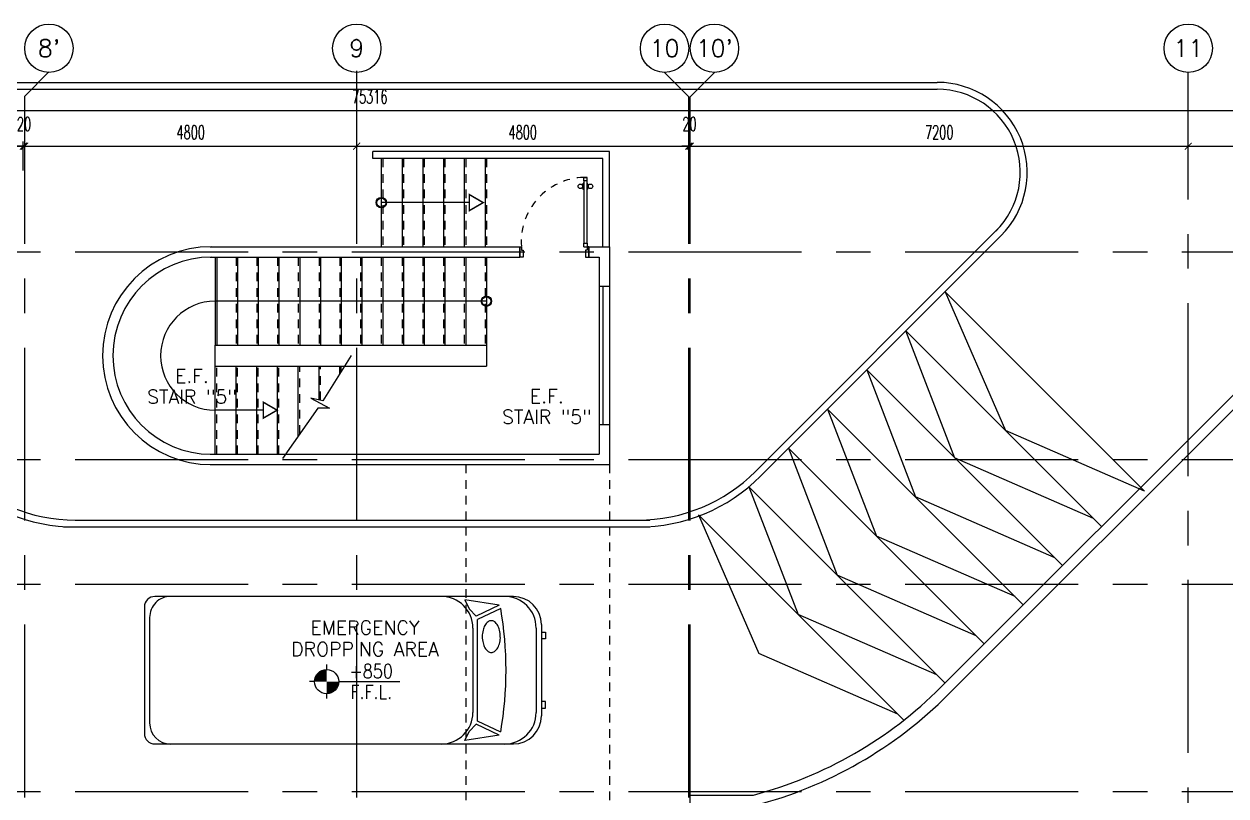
# Model space of a CAD drawing. Extents: x -0.4 to 91.7, y -13.2 to 78.1.
# Drawn here: x 43.61 to 60.99, y 66.91 to 78.06 of the extents above; entities that cross this region are included whole.
import ezdxf
from ezdxf.enums import TextEntityAlignment as Align

# ---------------------------------------------------------------- set-up
doc = ezdxf.new("R2010")
doc.units = 0
doc.header["$MEASUREMENT"] = 0
doc.header["$PDMODE"] = 3
doc.header["$PDSIZE"] = 0.1
for name, pattern in [('CENTERX2', [4, 2.5, -0.5, 0.5, -0.5]), ('HIDDEN', [0.375, 0.25, -0.125]), ('HIDDEN2', [0.1875, 0.125, -0.0625])]:
    doc.linetypes.add(name, pattern=pattern)
doc.layers.get('0').update_dxf_attribs({"color": 11, "linetype": 'CONTINUOUS'})
doc.layers.get('DEFPOINTS').update_dxf_attribs({"color": 11, "linetype": 'CONTINUOUS'})
for name, color, linetype in [('AX', 11, 'CONTINUOUS'), ('AX-CR', 11, 'CONTINUOUS'), ('AX-DIM', 11, 'CONTINUOUS'), ('AX-TXT', 11, 'CONTINUOUS'), ('AXES', 11, 'CENTERX2'), ('CURB', 11, 'CONTINUOUS'), ('DOOR', 11, 'CONTINUOUS'), ('Handrail', 11, 'CONTINUOUS'), ('HIDDEN', 11, 'HIDDEN2'), ('LEV-PL', 11, 'CONTINUOUS'), ('PART', 11, 'CONTINUOUS'), ('RM-NAME', 11, 'CONTINUOUS'), ('SLOPE', 11, 'CONTINUOUS'), ('Step', 11, 'CONTINUOUS'), ('STR', 11, 'CONTINUOUS'), ('WALL', 11, 'CONTINUOUS'), ('WIN', 11, 'CONTINUOUS')]:
    doc.layers.add(name, color=color, linetype=linetype)
doc.styles.add('ROMANS', font='ROMANS.shx', dxfattribs={"width": 0.6})
doc.styles.add('S', font='ROMANS.SHX')
doc.dimstyles.new('STANDARD in', dxfattribs={"dimtxt": 0.2, "dimasz": 0.1, "dimexe": 0.07, "dimexo": 0.05, "dimgap": 0.1, "dimtad": 1, "dimdec": 0, "dimlfac": 1000, "dimzin": 0, "dimdsep": 46, "dimtxsty": 'ROMANS', "dimblk": 'ARCHTICK', "dimcen": 0.05, "dimdle": 0.05, "dimclrd": 7, "dimclre": 7, "dimclrt": 2, "dimadec": 0, "dimazin": 0, "dimtfac": 1, "dimtdec": 0, "dimtmove": 2, "dimatfit": 3, "dimldrblk": 'ARCHTICK', "dimfxl": 0, "dimtolj": 1, "dimtzin": 0, "dimarcsym": 0})

# ---------------------------------------------------------------- blocks, each defined once
blk = doc.blocks.new('_ARCHTICK')
at = {"color": 0, "linetype": 'ByBlock', "const_width": 0.15}
blk.add_lwpolyline([(-0.5, -0.5), (0.5, 0.5)], dxfattribs=at)
blk = doc.blocks.new('*D165')
at = {"layer": 'AX-DIM', "color": 7, "linetype": 'ByBlock', "lineweight": -2}
for p, q in [((48.371, 76.298), (53.271, 76.298)), ((48.421, 75.948), (48.421, 76.368)), ((53.221, 75.948), (53.221, 76.368))]:
    blk.add_line(p, q, dxfattribs=at)
at = {"layer": 'DEFPOINTS', "color": 0, "linetype": 'ByBlock'}
for p in [(53.221, 76.298), (48.421, 75.898), (53.221, 75.898)]:
    blk.add_point(p, dxfattribs=at)
at = {"layer": 'AX-DIM', "color": 7, "linetype": 'ByBlock', "lineweight": -2, "xscale": 0.1, "yscale": 0.1, "zscale": 0.1, "rotation": 180}
blk.add_blockref('_ARCHTICK', (48.421, 76.298), dxfattribs=at)
at = {"layer": 'AX-DIM', "color": 7, "linetype": 'ByBlock', "lineweight": -2, "xscale": 0.1, "yscale": 0.1, "zscale": 0.1}
blk.add_blockref('_ARCHTICK', (53.221, 76.298), dxfattribs=at)
at = {"layer": 'AX-DIM', "color": 2, "linetype": 'ByBlock', "insert": (50.821, 76.498), "char_height": 0.2, "attachment_point": 5, "style": 'ROMANS'}
blk.add_mtext('\\A1;4800', dxfattribs=at)
blk = doc.blocks.new('*D137')
at = {"layer": 'AX-DIM', "color": 7, "lineweight": -2}
for p, q in [((10.901, 76.813), (86.317, 76.813)), ((10.951, 64.685), (10.951, 76.883)), ((86.267, 75.443), (86.267, 76.883))]:
    blk.add_line(p, q, dxfattribs=at)
at = {"layer": 'DEFPOINTS', "color": 0}
for p in [(86.267, 76.813), (86.267, 75.393), (10.951, 64.635)]:
    blk.add_point(p, dxfattribs=at)
at = {"layer": 'AX-DIM', "color": 7, "lineweight": -2, "xscale": 0.1, "yscale": 0.1, "zscale": 0.1, "rotation": 180}
blk.add_blockref('_ARCHTICK', (10.951, 76.813), dxfattribs=at)
at = {"layer": 'AX-DIM', "color": 7, "lineweight": -2, "xscale": 0.1, "yscale": 0.1, "zscale": 0.1}
blk.add_blockref('_ARCHTICK', (86.267, 76.813), dxfattribs=at)
at = {"layer": 'AX-DIM', "color": 2, "insert": (48.609, 77.013), "char_height": 0.2, "attachment_point": 5, "style": 'ROMANS'}
blk.add_mtext('\\A1;75316', dxfattribs=at)
blk = doc.blocks.new('*D186')
at = {"layer": 'AX-DIM', "color": 7, "linetype": 'ByBlock', "lineweight": -2}
for p, q in [((43.601, 76.298), (43.501, 76.298)), ((43.601, 75.948), (43.601, 76.368)), ((43.601, 76.298), (43.621, 76.298)), ((43.621, 75.948), (43.621, 76.368)), ((43.621, 76.298), (43.721, 76.298))]:
    blk.add_line(p, q, dxfattribs=at)
at = {"layer": 'DEFPOINTS', "color": 0, "linetype": 'ByBlock'}
for p in [(43.621, 76.298), (43.601, 75.898), (43.621, 75.898)]:
    blk.add_point(p, dxfattribs=at)
at = {"layer": 'AX-DIM', "color": 7, "linetype": 'ByBlock', "lineweight": -2, "xscale": 0.1, "yscale": 0.1, "zscale": 0.1}
blk.add_blockref('_ARCHTICK', (43.601, 76.298), dxfattribs=at)
at = {"layer": 'AX-DIM', "color": 7, "linetype": 'ByBlock', "lineweight": -2, "xscale": 0.1, "yscale": 0.1, "zscale": 0.1, "rotation": 180}
blk.add_blockref('_ARCHTICK', (43.621, 76.298), dxfattribs=at)
at = {"layer": 'AX-DIM', "color": 2, "linetype": 'ByBlock', "insert": (43.611, 76.618), "char_height": 0.2, "attachment_point": 5, "style": 'ROMANS'}
blk.add_mtext('\\A1;20', dxfattribs=at)
blk = doc.blocks.new('*D187')
at = {"layer": 'AX-DIM', "color": 7, "linetype": 'ByBlock', "lineweight": -2}
for p, q in [((36.351, 76.298), (43.651, 76.298)), ((36.401, 75.948), (36.401, 76.368)), ((43.601, 75.948), (43.601, 76.368))]:
    blk.add_line(p, q, dxfattribs=at)
at = {"layer": 'DEFPOINTS', "color": 0, "linetype": 'ByBlock'}
for p in [(43.601, 76.298), (36.401, 75.898), (43.601, 75.898)]:
    blk.add_point(p, dxfattribs=at)
at = {"layer": 'AX-DIM', "color": 7, "linetype": 'ByBlock', "lineweight": -2, "xscale": 0.1, "yscale": 0.1, "zscale": 0.1, "rotation": 180}
blk.add_blockref('_ARCHTICK', (36.401, 76.298), dxfattribs=at)
at = {"layer": 'AX-DIM', "color": 7, "linetype": 'ByBlock', "lineweight": -2, "xscale": 0.1, "yscale": 0.1, "zscale": 0.1}
blk.add_blockref('_ARCHTICK', (43.601, 76.298), dxfattribs=at)
at = {"layer": 'AX-DIM', "color": 2, "linetype": 'ByBlock', "insert": (40.001, 76.498), "char_height": 0.2, "attachment_point": 5, "style": 'ROMANS'}
blk.add_mtext('\\A1;7200', dxfattribs=at)
blk = doc.blocks.new('LEV1')
at = {"layer": 'LEV-PL'}
for p, q in [((0, 245), (0, 175)), ((-175, 0), (-245, 0)), ((175, 0), (1061, 0)), ((0, -175), (0, -245))]:
    blk.add_line(p, q, dxfattribs=at)
at = {"layer": 'LEV-PL', "const_width": 175}
for points in [[(-88, 0, -0.414214), (0, 88, -1)], [(88, 0, -0.414214), (0, -88, -1)]]:
    blk.add_lwpolyline(points, format="xyb", dxfattribs=at)
at = {"layer": 'LEV-PL'}
blk.add_circle((0, 0), 175, dxfattribs=at)
at = {"layer": 'LEV-PL', "color": 4, "style": 'S', "width": 0.85}
for tag, p in [('+0000', (646, 50)), ('F.F.L.', (646, -250))]:
    blk.add_attdef(tag, text='', height=200, dxfattribs=at).set_placement(p, align=Align.CENTER)
blk = doc.blocks.new('*D188')
at = {"layer": 'AX-DIM', "color": 7, "linetype": 'ByBlock', "lineweight": -2}
for p, q in [((43.571, 76.298), (48.471, 76.298)), ((43.621, 75.948), (43.621, 76.368)), ((48.421, 75.948), (48.421, 76.368))]:
    blk.add_line(p, q, dxfattribs=at)
at = {"layer": 'DEFPOINTS', "color": 0, "linetype": 'ByBlock'}
for p in [(48.421, 76.298), (43.621, 75.898), (48.421, 75.898)]:
    blk.add_point(p, dxfattribs=at)
at = {"layer": 'AX-DIM', "color": 7, "linetype": 'ByBlock', "lineweight": -2, "xscale": 0.1, "yscale": 0.1, "zscale": 0.1, "rotation": 180}
blk.add_blockref('_ARCHTICK', (43.621, 76.298), dxfattribs=at)
at = {"layer": 'AX-DIM', "color": 7, "linetype": 'ByBlock', "lineweight": -2, "xscale": 0.1, "yscale": 0.1, "zscale": 0.1}
blk.add_blockref('_ARCHTICK', (48.421, 76.298), dxfattribs=at)
at = {"layer": 'AX-DIM', "color": 2, "linetype": 'ByBlock', "insert": (46.021, 76.498), "char_height": 0.2, "attachment_point": 5, "style": 'ROMANS'}
blk.add_mtext('\\A1;4800', dxfattribs=at)
blk = doc.blocks.new('AXU')
at = {"layer": 'AX-CR'}
blk.add_circle((0, 350), 350, dxfattribs=at)
at = {"layer": 'AX-TXT', "style": 'ROMANS'}
blk.add_attdef('AX', text='', height=250, dxfattribs=at).set_placement((0, 350), align=Align.MIDDLE)
blk = doc.blocks.new('*D189')
at = {"layer": 'AX-DIM', "color": 7, "linetype": 'ByBlock', "lineweight": -2}
for p, q in [((60.391, 76.298), (67.691, 76.298)), ((60.441, 75.948), (60.441, 76.368)), ((67.641, 75.948), (67.641, 76.368))]:
    blk.add_line(p, q, dxfattribs=at)
at = {"layer": 'DEFPOINTS', "color": 0, "linetype": 'ByBlock'}
for p in [(67.641, 76.298), (60.441, 75.898), (67.641, 75.898)]:
    blk.add_point(p, dxfattribs=at)
at = {"layer": 'AX-DIM', "color": 7, "linetype": 'ByBlock', "lineweight": -2, "xscale": 0.1, "yscale": 0.1, "zscale": 0.1, "rotation": 180}
blk.add_blockref('_ARCHTICK', (60.441, 76.298), dxfattribs=at)
at = {"layer": 'AX-DIM', "color": 7, "linetype": 'ByBlock', "lineweight": -2, "xscale": 0.1, "yscale": 0.1, "zscale": 0.1}
blk.add_blockref('_ARCHTICK', (67.641, 76.298), dxfattribs=at)
at = {"layer": 'AX-DIM', "color": 2, "linetype": 'ByBlock', "insert": (64.041, 76.498), "char_height": 0.2, "attachment_point": 5, "style": 'ROMANS'}
blk.add_mtext('\\A1;7200', dxfattribs=at)
blk = doc.blocks.new('*D190')
at = {"layer": 'AX-DIM', "color": 7, "linetype": 'ByBlock', "lineweight": -2}
for p, q in [((53.191, 76.298), (60.491, 76.298)), ((53.241, 75.948), (53.241, 76.368)), ((60.441, 75.948), (60.441, 76.368))]:
    blk.add_line(p, q, dxfattribs=at)
at = {"layer": 'DEFPOINTS', "color": 0, "linetype": 'ByBlock'}
for p in [(60.441, 76.298), (53.241, 75.898), (60.441, 75.898)]:
    blk.add_point(p, dxfattribs=at)
at = {"layer": 'AX-DIM', "color": 7, "linetype": 'ByBlock', "lineweight": -2, "xscale": 0.1, "yscale": 0.1, "zscale": 0.1, "rotation": 180}
blk.add_blockref('_ARCHTICK', (53.241, 76.298), dxfattribs=at)
at = {"layer": 'AX-DIM', "color": 7, "linetype": 'ByBlock', "lineweight": -2, "xscale": 0.1, "yscale": 0.1, "zscale": 0.1}
blk.add_blockref('_ARCHTICK', (60.441, 76.298), dxfattribs=at)
at = {"layer": 'AX-DIM', "color": 2, "linetype": 'ByBlock', "insert": (56.841, 76.498), "char_height": 0.2, "attachment_point": 5, "style": 'ROMANS'}
blk.add_mtext('\\A1;7200', dxfattribs=at)
blk = doc.blocks.new('*D191')
at = {"layer": 'AX-DIM', "color": 7, "lineweight": -2}
for p, q in [((53.221, 76.298), (53.121, 76.298)), ((53.221, 75.948), (53.221, 76.368)), ((53.221, 76.298), (53.241, 76.298)), ((53.241, 75.948), (53.241, 76.368)), ((53.241, 76.298), (53.341, 76.298))]:
    blk.add_line(p, q, dxfattribs=at)
at = {"layer": 'DEFPOINTS', "color": 0}
for p in [(53.241, 76.298), (53.221, 75.898), (53.241, 75.898)]:
    blk.add_point(p, dxfattribs=at)
at = {"layer": 'AX-DIM', "color": 7, "lineweight": -2, "xscale": 0.1, "yscale": 0.1, "zscale": 0.1}
blk.add_blockref('_ARCHTICK', (53.221, 76.298), dxfattribs=at)
at = {"layer": 'AX-DIM', "color": 7, "lineweight": -2, "xscale": 0.1, "yscale": 0.1, "zscale": 0.1, "rotation": 180}
blk.add_blockref('_ARCHTICK', (53.241, 76.298), dxfattribs=at)
at = {"layer": 'AX-DIM', "color": 2, "insert": (53.231, 76.618), "char_height": 0.2, "attachment_point": 5, "style": 'ROMANS'}
blk.add_mtext('\\A1;20', dxfattribs=at)
blk = doc.blocks.new('STL-DR')
at = {"layer": 'DOOR', "color": 0, "linetype": 'ByBlock'}
for p, q in [((50, 0), (0, 0)), ((0, -150), (0, 0)), ((50, -100), (50, 0)), ((0, -150), (25, -150)), ((25, -100), (50, -100)), ((25, -150), (25, -100)), ((75, -150), (25, -150)), ((25, -200), (25, -150)), ((75, -150), (75, -200)), ((950, -100), (950, 0)), ((950, 0), (1000, 0)), ((975, -100), (950, -100)), ((975, -150), (975, -100)), ((1000, -150), (975, -150)), ((1000, 0), (1000, -150)), ((75, -200), (25, -200)), ((18, -990), (9, -990)), ((9, -1055), (9, -990)), ((18, -978), (18, -1068)), ((25, -978), (18, -978)), ((18, -1055), (18, -990)), ((75, -978), (82, -978)), ((82, -978), (82, -1068)), ((82, -990), (91, -990)), ((82, -1055), (82, -990)), ((91, -1055), (91, -990)), ((18, -1055), (9, -1055)), ((25, -1068), (18, -1068)), ((25, -1100), (75, -1100)), ((25, -1100), (25, -1150)), ((25, -1150), (75, -1150)), ((75, -1150), (25, -1150)), ((75, -1068), (82, -1068)), ((75, -1100), (75, -1150)), ((82, -1055), (91, -1055))]:
    blk.add_line(p, q, dxfattribs=at)
at = {"layer": 'DOOR', "linetype": 'ByBlock'}
for p, q in [((25, -200), (25, -1100)), ((75, -1100), (75, -200))]:
    blk.add_line(p, q, dxfattribs=at)
at = {"layer": 'DOOR', "color": 0, "linetype": 'ByBlock'}
for centre in [(-24, -1023), (124, -1023)]:
    blk.add_circle(centre, 32.4, dxfattribs=at)
at = {"layer": 'DOOR', "linetype": 'HIDDEN', "ltscale": 0.5}
blk.add_arc((50, -223), 928, 271.544, 4.4816, dxfattribs=at)
at = {"layer": 'WALL'}
for p, q in [((0, 0), (0, -150)), ((0, 0), (0, -150)), ((1000, 0), (1000, -150))]:
    blk.add_line(p, q, dxfattribs=at)
blk = doc.blocks.new('Vtvanp')
for p, q in [((0.406, 1.067), (5.588, 1.067)), ((0.588, 0.893), (0.923, 0.734)), ((0.61, 0.939), (1.107, 1.017)), ((0.61, 0.939), (0.945, 0.779)), ((1.045, 0.886), (0.945, 0.779)), ((1.107, 1.017), (1.045, 0.886)), ((5.74, -0.914), (5.74, 0.914)), ((0.923, 0.734), (0.923, -0.734)), ((5.664, -0.762), (5.664, 0.762)), ((0, 0.549), (-0.061, 0.549)), ((-0.061, 0.549), (-0.061, 0.453)), ((0, -0.66), (0, 0.66)), ((0.076, -0.61), (0.076, 0.61)), ((0.991, -0.61), (0.991, 0.61)), ((-0.061, 0.453), (0, 0.453)), ((-0.061, -0.453), (0, -0.453)), ((-0.061, -0.549), (-0.061, -0.453)), ((0, -0.549), (-0.061, -0.549)), ((0.588, -0.893), (0.923, -0.734)), ((0.61, -0.939), (0.945, -0.779)), ((1.045, -0.886), (0.945, -0.779)), ((0.61, -0.939), (1.107, -1.017)), ((1.107, -1.017), (1.045, -0.886)), ((0.406, -1.067), (5.588, -1.067))]:
    blk.add_line(p, q)
blk.add_lwpolyline([(0.724, -0.257, 0.15854), (0.679, -0.272, 0.106465), (0.632, -0.324, 0.07162), (0.601, -0.402, 0.071565), (0.594, -0.486, 0.057969), (0.604, -0.578, 0.07162), (0.632, -0.648, 0.106465), (0.679, -0.701, 0.15854), (0.724, -0.716, 0.15854), (0.77, -0.701, 0.106465), (0.817, -0.648, 0.07162), (0.844, -0.578, 0.057969), (0.855, -0.486, 0.057969), (0.844, -0.394, 0.07162), (0.817, -0.324, 0.106465), (0.77, -0.272, 0.15854)], format="xyb", close=True)
for centre, radius, start, end in [((0.406, 0.66), 0.406, 90, 180), ((0.533, 0.61), 0.457, 90, 180), ((1.448, 0.61), 0.457, 90, 180), ((5.359, 0.762), 0.305, 0, 90), ((5.588, 0.914), 0.152, 0, 90), ((5.779, 0), 5.267, 170.2424, 189.7576), ((0.406, -0.66), 0.406, 180, 270), ((0.533, -0.61), 0.457, 180, 270), ((1.448, -0.61), 0.457, 180, 270), ((5.359, -0.762), 0.305, 270, 0), ((5.588, -0.914), 0.152, 270, 0)]:
    blk.add_arc(centre, radius, start, end)

msp = doc.modelspace()

# ---------------------------------------------------------------- linework, layer by layer
for p, q in [((46.3762, 73.42), (50.2962, 73.42)), ((46.3762, 73.12), (46.3762, 73.42)), ((50.2962, 73.42), (50.2962, 73.12)), ((48.3422, 73.274), (47.933, 72.6187)), ((46.3762, 73.12), (50.2962, 73.12)), ((48.1762, 73.0082), (48.1762, 73.12)), ((48.1762, 73.0082), (48.1762, 73.12)), ((48.1962, 73.0403), (48.1962, 73.12)), ((48.1962, 73.0403), (48.1962, 73.12)), ((47.933, 72.6187), (47.7577, 72.6538)), ((47.7577, 72.6538), (48.0265, 72.5134)), ((47.8562, 72.5134), (47.3485, 71.7821)), ((48.0265, 72.5134), (47.8562, 72.5134))]:
    msp.add_line(p, q)
at = {"layer": 'AXES'}
for p, q in [((48.4214, -1.1143), (48.4214, 77.6984)), ((43.6214, 77.0224), (43.9714, 77.3724)), ((53.2214, 77.0132), (52.8714, 77.3632)), ((53.2414, 77.0132), (53.5914, 77.3632)), ((60.4414, -12.4715), (60.4414, 77.3632)), ((43.6214, -1.1143), (43.6214, 77.0224)), ((53.2214, -1.1143), (53.2214, 77.0132)), ((53.2414, -1.1143), (53.2414, 77.0132)), ((0.35, 74.77), (69.4414, 74.77)), ((0.35, 71.77), (90.9611, 71.77)), ((0.35, 69.97), (69.4414, 69.97)), ((0.35, 66.97), (69.4414, 66.97))]:
    msp.add_line(p, q, dxfattribs=at)
at = {"layer": 'CURB'}
for p, q in [((40.0299, 77.22), (56.813, 77.22)), ((40.0299, 77.12), (56.813, 77.12)), ((54.187, 71.5979), (57.6903, 75.1012)), ((56.8647, 68.4774), (63.5715, 75.1842)), ((56.9708, 68.3713), (63.6776, 75.0781)), ((54.2577, 71.5272), (57.7622, 75.0317)), ((44.3529, 70.895), (52.6597, 70.895)), ((44.1832, 70.795), (52.6597, 70.795)), ((44.7464, 70.795), (52.0964, 70.795))]:
    msp.add_line(p, q, dxfattribs=at)
for centre, radius, start, end in [((56.813, 75.92), 1.3, 315, 90), ((56.813, 75.92), 1.2, 315, 90), ((44.3529, 73.295), 2.4, 225, 270), ((52.4899, 73.295), 2.4, 270, 315), ((44.3529, 73.295), 2.5, 225, 270), ((52.4899, 73.295), 2.5, 270, 315), ((52.6221, 72.72), 6, 284.83511, 315), ((52.6221, 72.72), 6.15, 284.6521, 315)]:
    msp.add_arc(centre, radius, start, end, dxfattribs=at)
at = {"layer": 'Handrail'}
for p, q in [((52.0764, 76.22), (48.6521, 76.22)), ((48.6521, 76.12), (48.6521, 76.22)), ((51.9764, 76.12), (48.6521, 76.12)), ((51.9764, 74.845), (51.9764, 76.12)), ((52.0764, 74.845), (52.0764, 76.22))]:
    msp.add_line(p, q, dxfattribs=at)
at = {"layer": 'HIDDEN'}
for p, q in [((49.9964, 71.695), (49.9964, 64.62)), ((52.0764, 71.695), (52.0764, 64.62))]:
    msp.add_line(p, q, dxfattribs=at)
at = {"layer": 'SLOPE'}
for p, q in [((56.9255, 74.1951), (59.807, 71.3136)), ((56.9255, 74.1951), (57.8006, 72.1887)), ((56.354, 73.6352), (59.1883, 70.801)), ((56.354, 73.6352), (57.064, 71.7938)), ((55.7942, 73.0637), (58.6226, 70.2353)), ((55.7942, 73.0637), (56.4984, 71.2282)), ((55.2285, 72.498), (55.9327, 70.6625)), ((55.2285, 72.498), (58.0569, 69.6696)), ((59.807, 71.3136), (57.8006, 72.1887)), ((54.6628, 71.9323), (55.367, 70.0968)), ((54.6628, 71.9323), (57.4912, 69.1039)), ((59.0705, 70.9188), (57.064, 71.7938)), ((54.0898, 71.3739), (54.8013, 69.5311)), ((54.0898, 71.3739), (56.9255, 68.5382)), ((58.5048, 70.3531), (56.4984, 71.2282)), ((53.3606, 70.9718), (56.3297, 68.0027)), ((53.3606, 70.9718), (54.2356, 68.9654)), ((57.9391, 69.7874), (55.9327, 70.6625)), ((57.3734, 69.2217), (55.367, 70.0968)), ((56.8077, 68.6561), (54.8013, 69.5311)), ((56.242, 68.0904), (54.2356, 68.9654))]:
    msp.add_line(p, q, dxfattribs=at)
at = {"layer": 'Step'}
for p, q in [((53.2414, 66.92), (54.1583, 66.92)), ((53.2414, 66.77), (53.2414, 66.92))]:
    msp.add_line(p, q, dxfattribs=at)
at = {"layer": 'STR'}
for p, q in [((48.7762, 76.12), (48.7762, 74.845)), ((49.0762, 76.12), (49.0762, 74.845)), ((49.3762, 76.12), (49.3762, 74.845)), ((49.6762, 76.12), (49.6762, 74.845)), ((49.9762, 76.12), (49.9762, 74.845)), ((50.2762, 76.12), (50.2762, 74.845)), ((50.0494, 75.4825), (48.7762, 75.4825)), ((46.3762, 74.695), (46.3762, 73.42)), ((46.3962, 74.695), (46.3962, 73.42)), ((46.6962, 74.695), (46.6962, 73.42)), ((46.9962, 74.695), (46.9962, 73.42)), ((47.2962, 74.695), (47.2962, 73.42)), ((47.5962, 74.695), (47.5962, 73.42)), ((47.8962, 74.695), (47.8962, 73.42)), ((48.1962, 74.695), (48.1962, 73.42)), ((48.4962, 74.695), (48.4962, 73.42)), ((48.7962, 74.695), (48.7962, 73.42)), ((49.0962, 74.695), (49.0962, 73.42)), ((49.3962, 74.695), (49.3962, 73.42)), ((49.6962, 74.695), (49.6962, 73.42)), ((49.9962, 74.695), (49.9962, 73.42)), ((50.2962, 74.695), (50.2962, 73.42)), ((50.2962, 74.0575), (46.3738, 74.0575)), ((46.3762, 71.845), (46.3762, 73.12)), ((46.6762, 71.845), (46.6762, 73.12)), ((46.9762, 71.845), (46.9762, 73.12)), ((47.2762, 71.845), (47.2762, 73.12)), ((47.5762, 72.1101), (47.5762, 73.12)), ((47.8762, 72.6301), (47.8762, 73.12)), ((47.0694, 72.4825), (46.3738, 72.4825))]:
    msp.add_line(p, q, dxfattribs=at)
at = {"layer": 'STR', "linetype": 'HIDDEN2'}
for p, q in [((48.7962, 76.12), (48.7962, 74.845)), ((49.0962, 76.12), (49.0962, 74.845)), ((49.3962, 76.12), (49.3962, 74.845)), ((49.6962, 76.12), (49.6962, 74.845)), ((49.9962, 76.12), (49.9962, 74.845)), ((50.2962, 76.12), (50.2962, 74.845)), ((46.3762, 74.695), (46.3762, 73.42)), ((46.3962, 74.695), (46.3962, 73.42)), ((46.6762, 74.695), (46.6762, 73.42)), ((46.9762, 74.695), (46.9762, 73.42)), ((47.2762, 74.695), (47.2762, 73.42)), ((47.5762, 74.695), (47.5762, 73.42)), ((47.8762, 74.695), (47.8762, 73.42)), ((48.1762, 74.695), (48.1762, 73.42)), ((48.4762, 74.695), (48.4762, 73.42)), ((48.7762, 74.695), (48.7762, 73.42)), ((49.0762, 74.695), (49.0762, 73.42)), ((49.3762, 74.695), (49.3762, 73.42)), ((49.6762, 74.695), (49.6762, 73.42)), ((49.9762, 74.695), (49.9762, 73.42)), ((50.2762, 74.695), (50.2762, 73.42)), ((46.3962, 71.845), (46.3962, 73.12)), ((46.6962, 71.845), (46.6962, 73.12)), ((46.9962, 71.845), (46.9962, 73.12)), ((47.2962, 71.845), (47.2962, 73.12)), ((47.5962, 72.1389), (47.5962, 73.12)), ((47.8962, 72.6261), (47.8962, 73.12))]:
    msp.add_line(p, q, dxfattribs=at)
at = {"layer": 'STR', "const_width": 0.0215}
for points in [[(50.0494, 75.598), (50.0494, 75.367), (50.2494, 75.4825)], [(47.0694, 72.598), (47.0694, 72.367), (47.2694, 72.4825)]]:
    msp.add_lwpolyline(points, close=True, dxfattribs=at)
at = {"layer": 'STR'}
for centre, radius in [((48.7762, 75.4825), 0.075), ((48.7762, 75.4825), 0.065), ((50.2962, 74.0575), 0.075), ((50.2962, 74.0575), 0.065)]:
    msp.add_circle(centre, radius, dxfattribs=at)
msp.add_arc((46.3738, 73.27), 0.7875, 90, 270, dxfattribs=at)
at = {"layer": 'WALL'}
for p, q in [((46.3009, 74.845), (50.7764, 74.845)), ((50.7764, 74.845), (50.7764, 74.695)), ((51.7764, 74.845), (51.7764, 74.695)), ((51.7764, 74.845), (52.0764, 74.845)), ((52.0764, 74.845), (52.0764, 74.27)), ((46.3009, 74.695), (50.7764, 74.695)), ((51.7764, 74.695), (51.9264, 74.695)), ((51.9264, 74.695), (51.9264, 74.27)), ((52.0764, 74.27), (51.9264, 74.27)), ((52.0764, 72.27), (51.9264, 72.27)), ((51.9264, 72.27), (51.9264, 71.845)), ((52.0764, 72.27), (52.0764, 71.695)), ((46.3009, 71.845), (51.9264, 71.845)), ((46.3009, 71.695), (52.0764, 71.695))]:
    msp.add_line(p, q, dxfattribs=at)
for radius, start, end in [(1.575, 90, 270), (1.425, 89.99998, 269.84611)]:
    msp.add_arc((46.3209, 73.27), radius, start, end, dxfattribs=at)
at = {"layer": 'WIN'}
for p, q in [((51.9264, 74.27), (51.9264, 72.27)), ((51.9764, 74.27), (51.9764, 72.27)), ((52.0764, 74.27), (52.0764, 72.27))]:
    msp.add_line(p, q, dxfattribs=at)

# ---------------------------------------------------------------- block references
at = {"layer": 'AX', "xscale": 0.001000000047497451, "yscale": 0.0009999999892897904, "zscale": 0.001}
for p, values in [((43.9714, 77.3632), {'AX': "8'"}), ((48.4214, 77.3632), {'AX': '9'}), ((52.8714, 77.3632), {'AX': '10'}), ((53.5914, 77.3632), {'AX': "10'"}), ((60.4414, 77.3632), {'AX': '11'})]:
    msp.add_blockref('AXU', p, dxfattribs=at).add_auto_attribs(values)
at = {"layer": 'CURB', "rotation": 180}
msp.add_blockref('Vtvanp', (51.0906, 68.724), dxfattribs=at)
at = {"layer": 'DOOR', "color": 1, "xscale": 0.001000000047497451, "yscale": 0.0009999999892897904, "zscale": 0.001, "rotation": 180}
msp.add_blockref('STL-DR', (51.7764, 74.695), dxfattribs=at)
at = {"layer": 'PART', "xscale": 0.001000000047497451, "yscale": 0.0009999999892897904, "zscale": 0.001}
msp.add_blockref('LEV1', (47.9852, 68.5595), dxfattribs=at).add_auto_attribs({'F.F.L.': 'F.F.L.', '+0000': '+850'})

# ---------------------------------------------------------------- texts
at = {"layer": 'RM-NAME', "style": 'ROMANS'}
for s, p in [('E.F.', (46.0388, 72.977)), ('STAIR "5"', (46.0388, 72.677)), ('E.F.', (51.1685, 72.6857)), ('STAIR "5"', (51.1685, 72.3857)), ('EMERGENCY', (48.5397, 69.3403)), ('DROPPING AREA', (48.5397, 69.0276))]:
    msp.add_text(s, height=0.2, dxfattribs=at).set_placement(p, align=Align.MIDDLE)

# ---------------------------------------------------------------- dimensions: what is measured, and where the dimension line sits
at = {"layer": 'AX-DIM'}
for base, p1, p2, picture, middle in [((86.2675, 76.813), (10.9514, 64.6346), (86.2675, 75.3929), '*D137', (48.6094, 77.013)), ((53.2414, 76.2984), (53.2214, 75.8984), (53.2414, 75.8984), '*D191', (53.2314, 76.6184))]:
    dim = msp.add_linear_dim(base=base, p1=p1, p2=p2, dimstyle='STANDARD in', dxfattribs=at)
    dim.commit()
    dim.dimension.update_dxf_attribs({"geometry": picture, "text_midpoint": middle})
at = {"layer": 'AX-DIM', "color": 1, "linetype": 'ByBlock'}
for base, p1, p2, picture, middle in [((43.6014, 76.2984), (36.4014, 75.8984), (43.6014, 75.8984), '*D187', (40.0014, 76.4984)), ((43.6214, 76.2984), (43.6014, 75.8984), (43.6214, 75.8984), '*D186', (43.6114, 76.6184)), ((48.4214, 76.2984), (43.6214, 75.8984), (48.4214, 75.8984), '*D188', (46.0214, 76.4984)), ((53.2214, 76.2984), (48.4214, 75.8984), (53.2214, 75.8984), '*D165', (50.8214, 76.4984)), ((60.4414, 76.2984), (53.2414, 75.8984), (60.4414, 75.8984), '*D190', (56.8414, 76.4984)), ((67.6414, 76.2984), (60.4414, 75.8984), (67.6414, 75.8984), '*D189', (64.0414, 76.4984))]:
    dim = msp.add_linear_dim(base=base, p1=p1, p2=p2, dimstyle='STANDARD in', dxfattribs=at)
    dim.commit()
    dim.dimension.update_dxf_attribs({"geometry": picture, "text_midpoint": middle})

doc.saveas('drawing.dxf')
